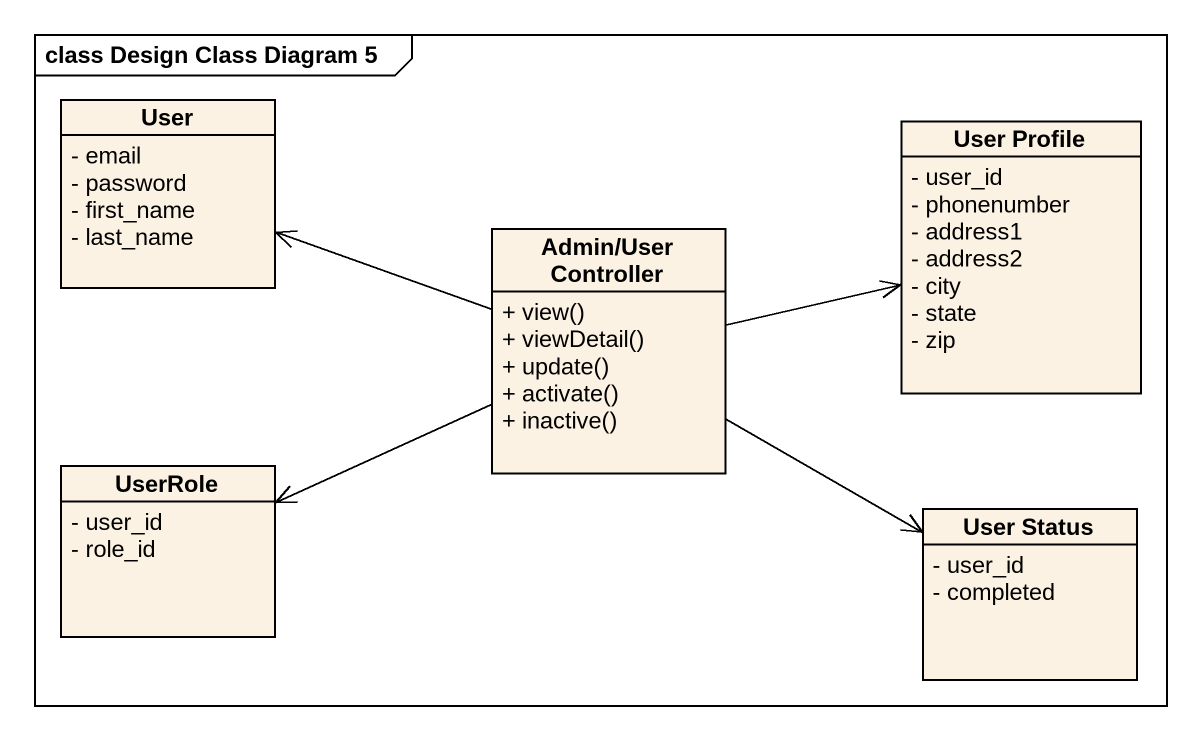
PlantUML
@startuml
mainframe class Design Class Diagram 5
hide circle
hide empty members
skinparam classAttributeIconSize 0
class User {
  - email
  - password
  - first_name
  - last_name
}
class "User Profile" as User_Profile {
  - user_id
  - phonenumber
  - address1
  - address2
  - city
  - state
  - zip
}
class "Admin/User Controller" as Admin_User_Controller {
  + view()
  + viewDetail()
  + update()
  + activate()
  + inactive()
}
class UserRole {
  - user_id
  - role_id
}
class "User Status" as User_Status {
  - user_id
  - completed
}
Admin_User_Controller -left-> User
Admin_User_Controller -right-> User_Profile
Admin_User_Controller -left-> UserRole
Admin_User_Controller -right-> User_Status
@enduml
